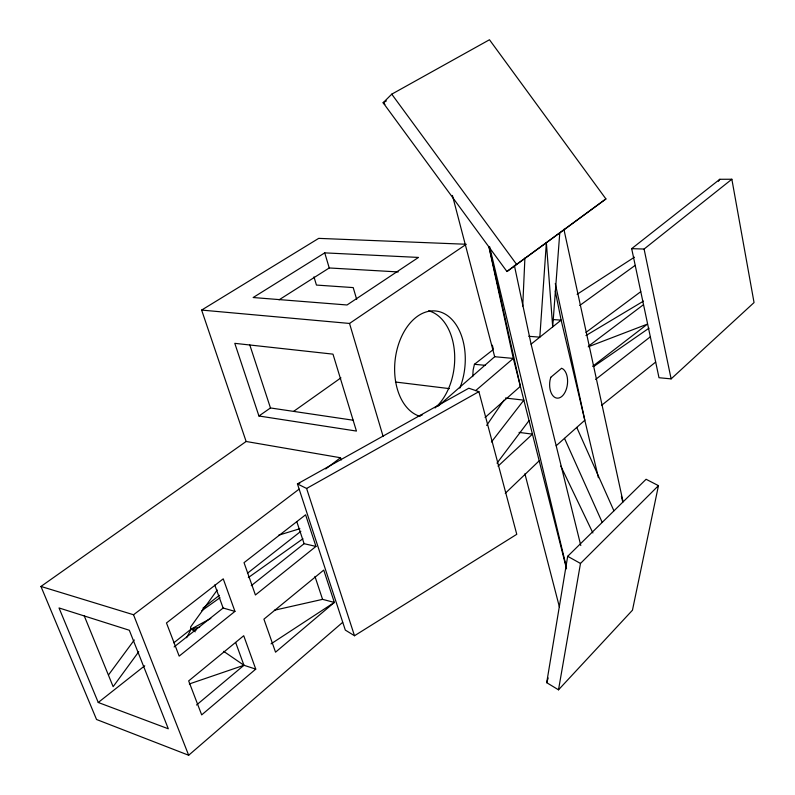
<?xml version="1.0" encoding="UTF-8"?>
<svg xmlns="http://www.w3.org/2000/svg" width="795" height="795" viewBox="0 0 795 795"><rect width="100%" height="100%" fill="white"/><g stroke="black" fill="none" stroke-linecap="round" stroke-linejoin="round"><path stroke-width="1.19" d="M522.732 306.085L524.909 257.968M472.727 376.651L473.144 369.983L474.446 364.289L492.97 349.8M559.76 233.014L552.694 326.874L546.364 242.743L605.919 198.939L489.472 39.75L391.756 94.168L383.13 102.744L506.942 271.512L546.364 242.743L539.825 337.159L528.764 336.285M546.702 682.676L567.68 556.311L646.087 479.266L658.459 485.646L632.452 610.212L558.507 689.822L546.702 682.676L548.172 677.966M558.507 689.822L580.489 563.446L658.459 485.646M186.606 637.739L191.227 629.034L210.804 618.411M486.649 425.434L504.04 400.074M718.402 181.31L719.813 179.282L731.857 179.243L754.048 302.567L671.119 378.877L658.995 377.724L631.677 248.656L719.813 179.282M217.224 590.009L190.512 627.126L191.227 629.034L195.282 631.826M138.727 651.741L113.138 686.671L84.2 615.747M108.537 674.905L134.295 639.985M497.004 463.137L529.033 420.615M491.429 442L523.855 400.133L505.431 398.047M505.262 493.327L539.189 460.822L513.312 358.426L488.826 246.49M498.028 466.168L532.451 434.149L519.036 432.391M580.787 545.529L556.182 445.757L584.822 420.237L555.288 283.507M485.079 417.484L520.367 386.35L489.024 246.53M438.075 406.235L494.679 356.716L513.312 358.426L475.619 390.633M341.204 459.997L340.498 457.741L246.132 441.483L40.952 586.452L96.543 719.495L188.663 755.25L342.655 622.346M255.752 669.122L201.682 714.884L188.673 680.908L243.727 635.732L255.752 669.122L243.946 665.276L223.663 651.334M196.544 704.996L243.946 665.276L235.658 642.479M234.952 611.375L179.173 656.114L166.473 622.962L223.236 578.84L234.952 611.375L223.127 608.026L214.739 584.941M315.963 546.413L255.414 594.978L244.035 562.661L305.598 514.802L315.963 546.413L304.107 543.691L251.26 585.677M601.606 405.311L655.636 362.093M556.182 445.757L531.09 344.136L561.141 320.127L555.278 291.02M631.677 248.656L644.089 249.044L731.857 179.243M174.125 646.951L223.127 608.026M98.252 702.482L168.311 728.796L129.317 630.246L59.019 607.946L98.252 702.482L144.74 665.763M173.797 642.807L191.227 629.034L199.664 627.126M202.854 608.264L219.35 595.316M247.483 573.215L300.848 531.318M595.644 379.424L650.29 336.832M592.623 366.336L647.488 324.082L588.211 346.819M40.952 586.452L133.53 614.754L299.099 489.144M325.712 468.951L340.498 457.741M589.045 345.765L643.453 304.714M585.975 332.399L640.75 291.676M506.942 271.512L605.919 198.939M579.744 305.479L635.185 265.361M201.781 610.689L219.986 597.741M248.308 577.607L302.935 538.771M293.653 411.363L340.936 377.854M258.932 415.994L356.438 431.069L332.986 354.143L234.793 343.341L258.932 415.994L270.469 407.954L353.348 420.257M593.935 366.366L649.018 328.166M246.132 441.483L201.632 310.08L349.522 323.446L466.287 244.264M271.035 643.87L334.347 602.431L323.734 570.085L263.92 619.166L275.547 652.178L334.347 602.431L322.561 599.351L274.364 610.242M577.11 294.299L634.44 257.183M279.075 299.814L329.239 267.965L398.206 271.94M324.738 252.87L253.158 297.529L347.027 304.982L418.488 257.431L324.738 252.87L329.239 267.965M354.5 635.742L516.76 534.31L478.898 391.657L468.802 388.218L297.439 483.907L345.308 630.087L354.5 635.742L306.602 488.468L297.439 483.907L299.814 483.29M201.632 310.08L318.696 238.371L465.055 244.214M585.955 335.55L643.473 301.126M306.602 488.468L478.898 391.657M386.38 100.925L383.13 102.744L384.919 104.443M189.339 683.948L243.946 665.276M278.687 535.194L299.884 528.705M552.575 319.53L561.141 320.127L598.406 477.716M474.446 364.289L485.218 365.332M395.443 382.017L449.374 388.616M191.227 629.034L195.987 630.316M567.68 556.311L580.489 563.446M391.756 94.168L516.591 264.367M560.793 466.069L592.881 532.948M564.49 438.353L602.143 522.255M576.763 427.422L613.899 510.778M133.53 614.754L188.663 755.25M296.783 521.6L304.107 543.691M314.949 576.395L322.561 599.351M249.799 344.97L270.469 407.954M313.955 276.869L316.44 285.067L353.209 287.591L356.687 299.437M349.522 323.446L383.13 436.465M452.425 195.441L494.679 356.716M492.324 345.199L493.258 348.806M524.899 473.77L559.412 606.992M539.189 460.822L566.537 568.822M489.571 246.569L566.467 567.521M621.392 496.14L622.505 500.939M563.903 229.288L623.081 501.903M514.365 265.371L531.09 344.136M644.089 249.044L671.119 378.877M420.158 416.391A53.414 35.059 -83.7 0 1 397.073 349.343A53.414 35.059 -83.7 0 1 445.896 314.542A53.414 35.059 -83.7 0 1 459.848 388.089M428.604 310.805A53.086 35.119 -83.7 0 1 454.551 352.94A53.086 35.119 -83.7 0 1 435.074 407.954M422.175 415.05A53.086 35.119 -83.7 0 1 417.544 415.785M550.776 377.307L549.991 380.408A15.244 8.894 -84.1 0 0 555.327 397.659A15.244 8.894 -84.1 0 0 566.646 388.159A15.244 8.894 -84.1 0 0 563.337 369.218L561.608 368.254L550.776 377.307"/></g></svg>
